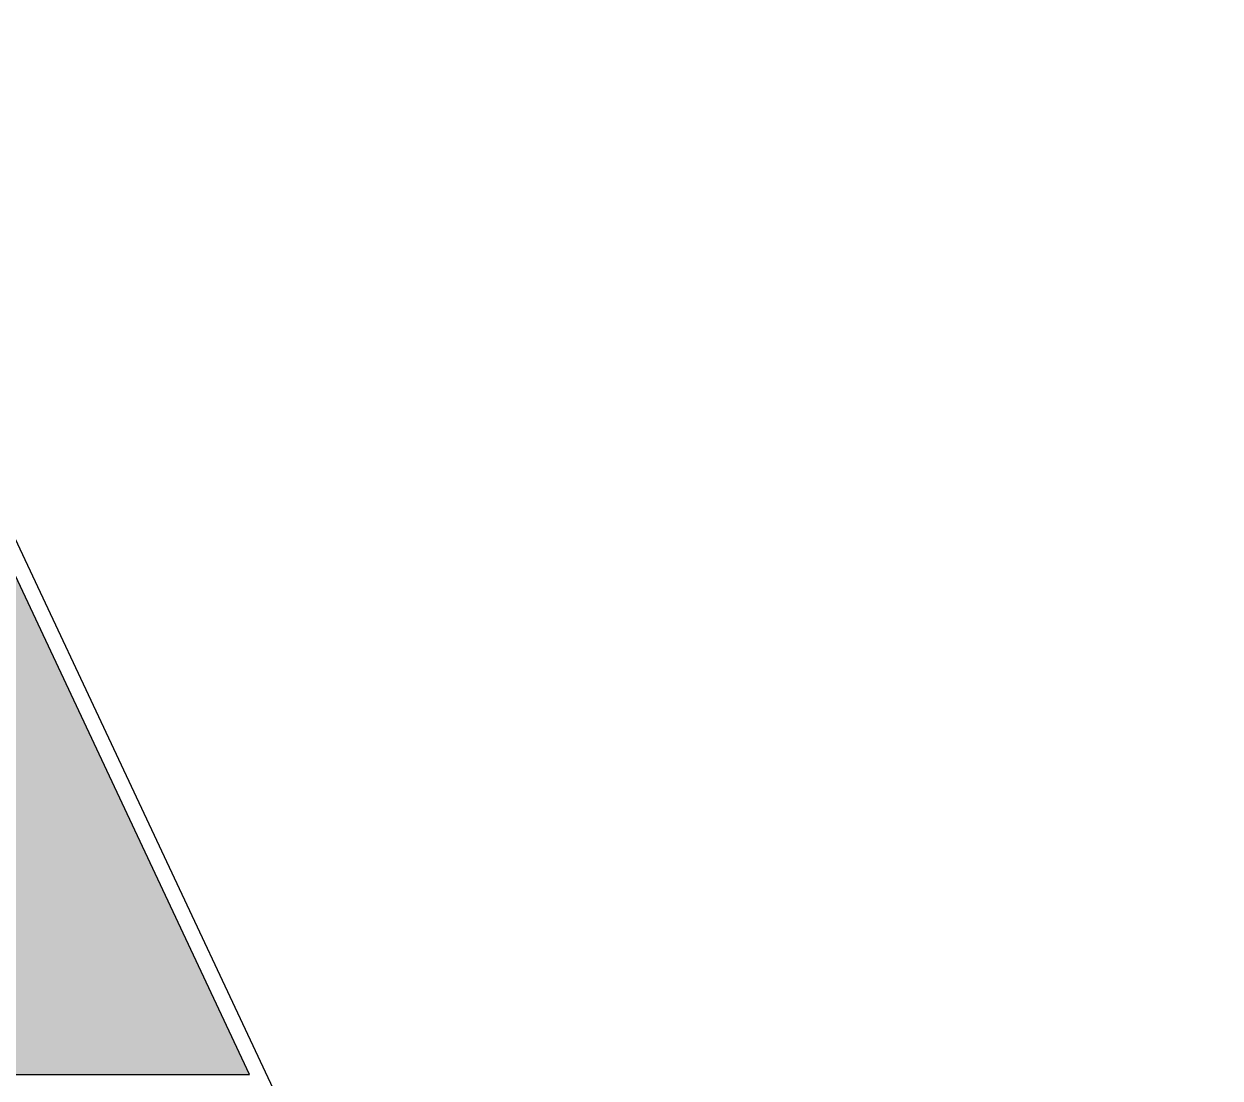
# Model space of a CAD drawing. Header units: centimetres. Extents: x -48696 to 156237, y -5617 to 29024.
# Drawn here: x -15401 to -14633, y 4584 to 5261 of the extents above; entities that cross this region are included whole.
import ezdxf

# ---------------------------------------------------------------- set-up
doc = ezdxf.new("R2010")
doc.units = ezdxf.units.CM
doc.layers.add('PN010', color=1, linetype='Continuous')

msp = doc.modelspace()

# ---------------------------------------------------------------- hatches: boundary and pattern name
h = msp.add_hatch()
h.set_pattern_fill('GRASS2', color=74, scale=15, pattern_type=2)
h.set_pattern_definition([(0, (15.999, -8044.551), (15, 15), [2.25, -0.45, 0.6, -0.45, 2.25, -9]), (0, (15.249, -8044.101), (15, 15), [1.5, -1.125, 2.25, -1.125, 1.5, -7.5]), (0, (20.499, -8038.101), (15, 15), [1.875, -0.75, 1.875, -10.5]), (0, (12.999, -8035.101), (15, 15), [0.75, -1.5, 0.75, -12]), (90, (14.499, -8035.101), (-15, 15), [1.35, -13.65]), (90, (18.999, -8044.101), (-15, 15), [1.5, -13.5]), (90, (22.749, -8038.101), (-15, 15), [1.5, -13.5]), (45, (20.949, -8044.251), (2e-15, 15), [1.5, -19.713203]), (135, (17.049, -8044.251), (-15, 2e-15), [1.5, -19.713203]), (63.43495, (20.499, -8044.176), (8e-10, 15), [1.5, -32.04102]), (75.963757, (19.749, -8044.101), (5e-10, 15), [1.5, -60.346584]), (75.963757, (23.499, -8038.101), (5e-10, 15), [1.2, -60.646584]), (75.963757, (14.799, -8035.101), (5e-10, 15), [1.05, -60.796584]), (104.036243, (18.249, -8044.101), (-5e-10, 15), [1.5, -60.346584]), (104.036243, (21.999, -8038.101), (-5e-10, 15), [1.2, -60.646584]), (104.036243, (14.199, -8035.101), (-5e-10, 15), [1.05, -60.796584]), (116.56505, (17.499, -8044.176), (-6e-09, 15), [1.5, -32.041002])])
h.paths.add_polyline_path([(-15683.66516, 5260.94175), (-15683.66516, 5075.88671), (-15494.40923, 5075.88671), (-15494.40923, 5092.92763), (-15561.23811, 5235.21822), (-15565.76381, 5233.09265), (-15578.86039, 5260.9776), (-15693.66516, 5260.94466)])
h.paths.add_polyline_path([(-15683.66516, 4945.94174), (-15693.66516, 4945.94465), (-15693.66516, 4585.94463), (-15256.23743, 4585.81743), (-15434.73443, 4965.86935), (-15494.40923, 4965.88671), (-15494.40923, 4975.88671), (-15683.66516, 4975.88671)])

# ---------------------------------------------------------------- linework, layer by layer
at = {"layer": 'PN010'}
for p, q in [((-14632.66521, 3281.64429), (-15428.3822, 4975.86751)), ((-15256.23743, 4585.81743), (-15434.73443, 4965.86935)), ((-15421.9802, 4585.86563), (-15256.23743, 4585.81743))]:
    msp.add_line(p, q, dxfattribs=at)

doc.saveas('drawing.dxf')
